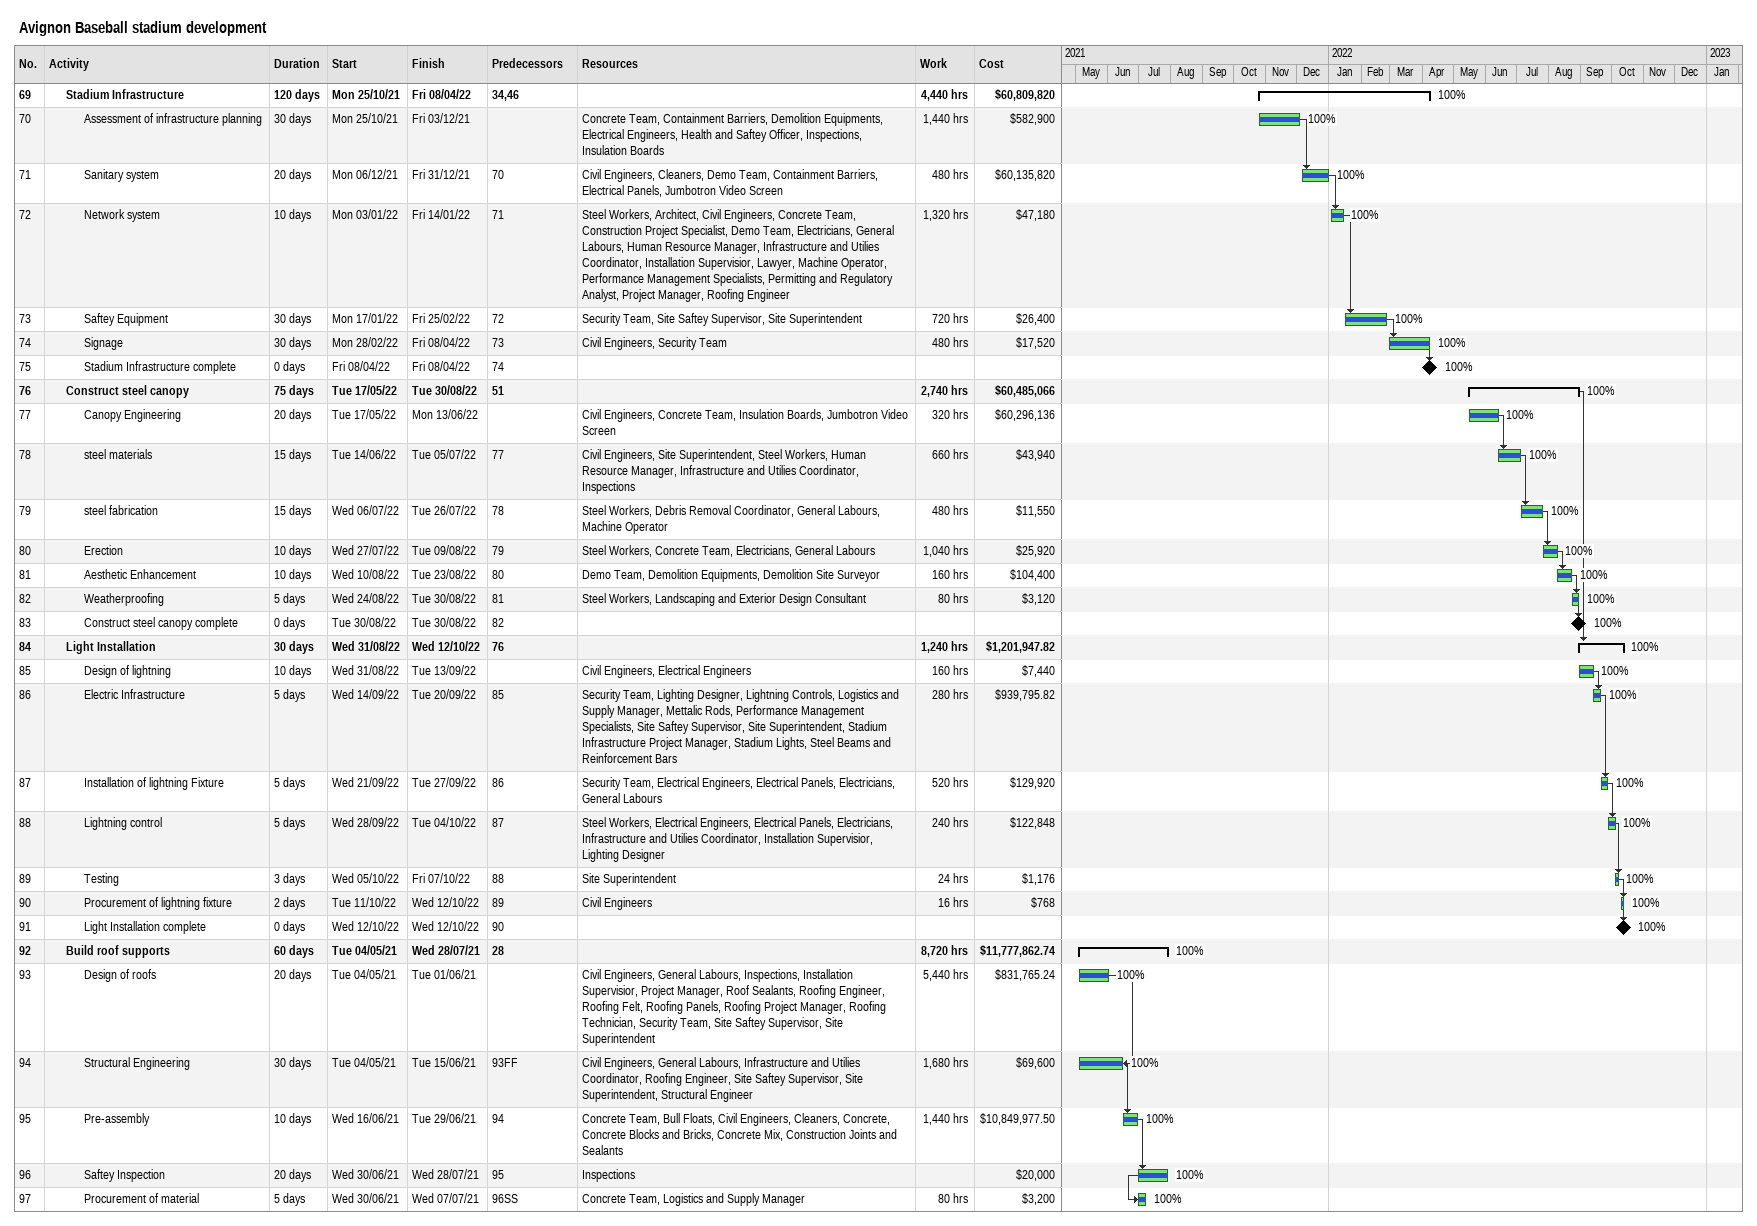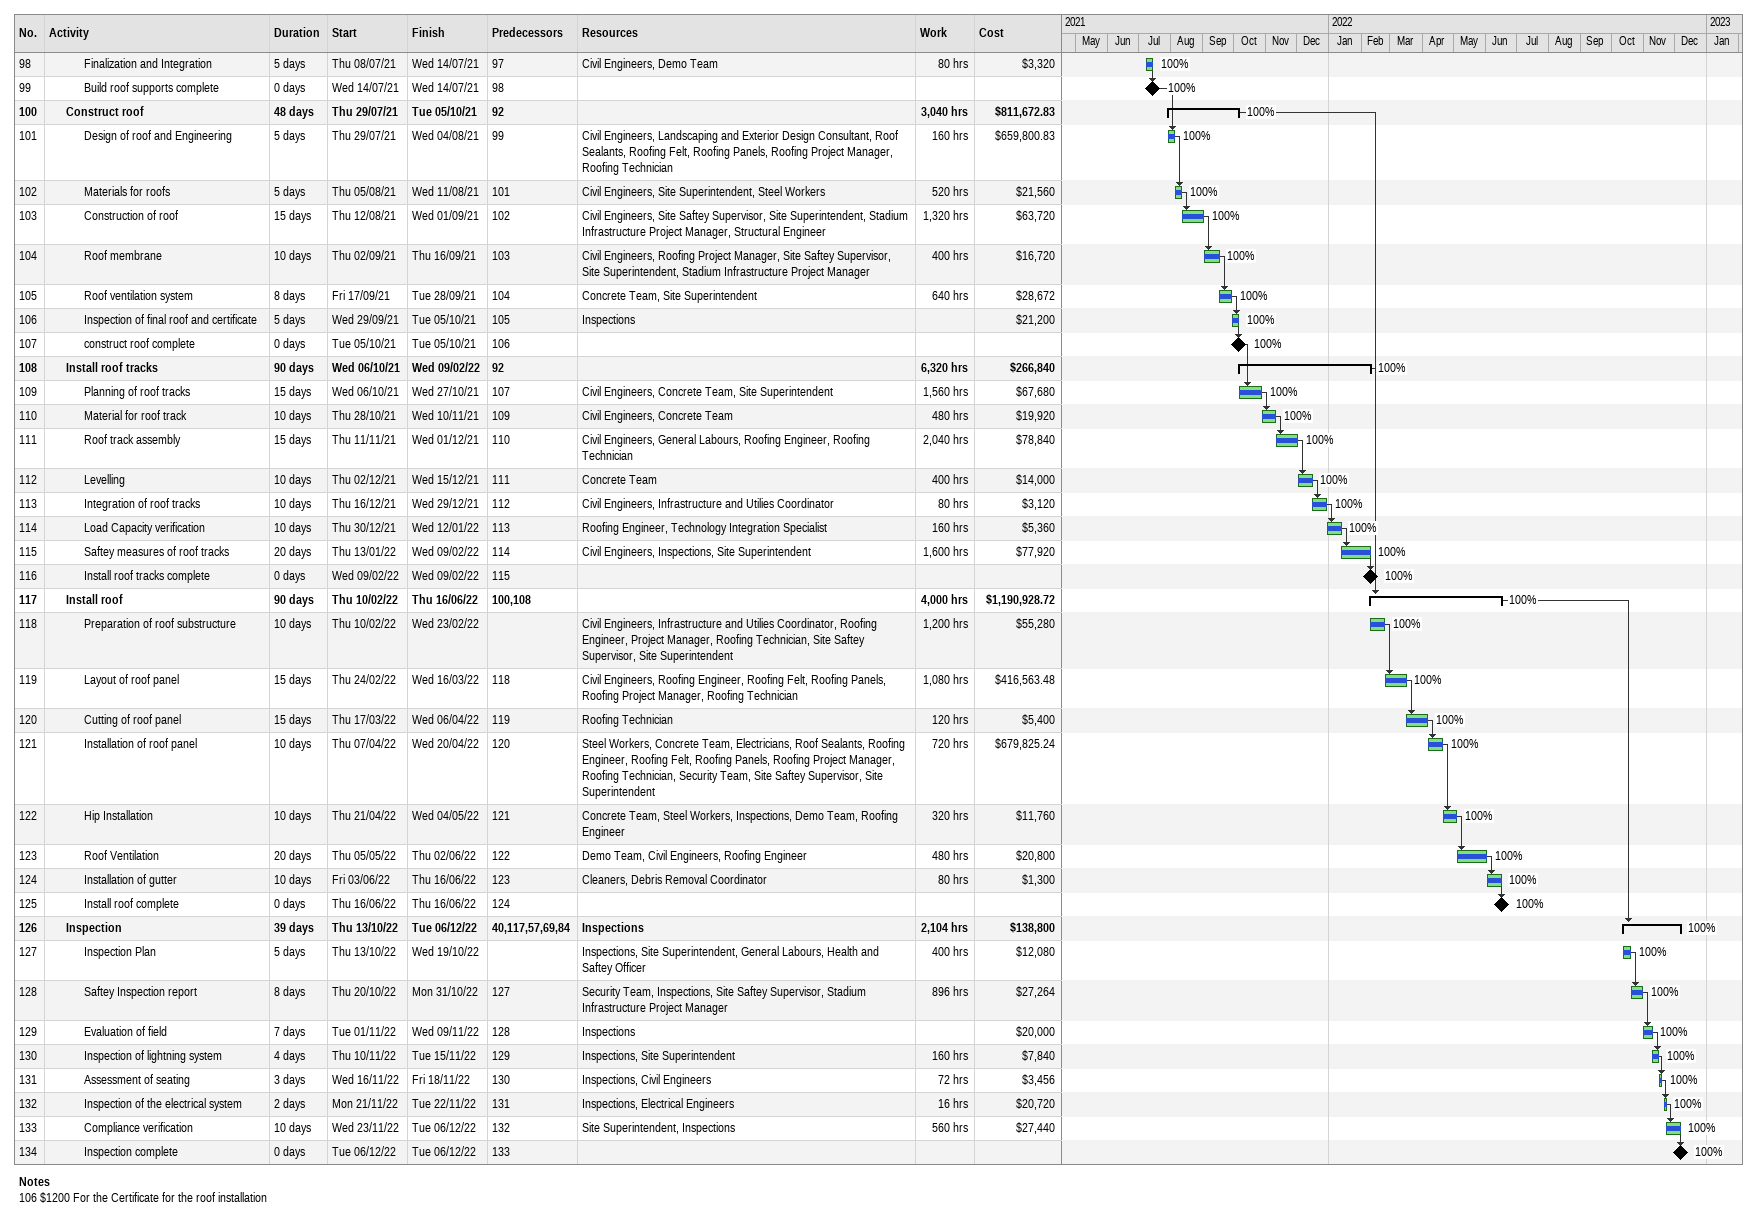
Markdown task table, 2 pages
Avignon Baseball stadium development

| ID | Level | Task | Duration | Start | Finish | Predecessors | Resources | % complete | Work (h) | Cost ($) |
|---|---|---|---|---|---|---|---|---|---|---|
| 69 | 2 | **Stadium Infrastructure** | 120d | 2021-10-25 | 2022-04-08 | 34, 46 |  | 100 | 4440 | 60809820 |
| 70 | 3 | Assessment of infrastructure planning | 30d | 2021-10-25 | 2021-12-03 |  | Concrete Team, Containment Barriers, Demolition Equipments, Electrical Engineers, Health and Saftey Officer, Inspections, Insulation Boards | 100 | 1440 | 582900 |
| 71 | 3 | Sanitary system | 20d | 2021-12-06 | 2021-12-31 | 70 | Civil Engineers, Cleaners, Demo Team, Containment Barriers, Electrical Panels, Jumbotron Video Screen | 100 | 480 | 60135820 |
| 72 | 3 | Network system | 10d | 2022-01-03 | 2022-01-14 | 71 | Steel Workers, Architect, Civil Engineers, Concrete Team, Construction Project Specialist, Demo Team, Electricians, General Labours, Human Resource Manager, Infrastructure and Utilies Coordinator, Installation Supervisior, Lawyer, Machine Operator, Performance Management Specialists, Permitting and Regulatory Analyst, Project Manager, Roofing Engineer | 100 | 1320 | 47180 |
| 73 | 3 | Saftey Equipment | 30d | 2022-01-17 | 2022-02-25 | 72 | Security Team, Site Saftey Supervisor, Site Superintendent | 100 | 720 | 26400 |
| 74 | 3 | Signage | 30d | 2022-02-28 | 2022-04-08 | 73 | Civil Engineers, Security Team | 100 | 480 | 17520 |
| 75 | 3 | Stadium Infrastructure complete | 0d | 2022-04-08 | 2022-04-08 | 74 |  | 100 |  |  |
| 76 | 2 | **Construct steel canopy** | 75d | 2022-05-17 | 2022-08-30 | 51 |  | 100 | 2740 | 60485066 |
| 77 | 3 | Canopy Engineering | 20d | 2022-05-17 | 2022-06-13 |  | Civil Engineers, Concrete Team, Insulation Boards, Jumbotron Video Screen | 100 | 320 | 60296136 |
| 78 | 3 | steel materials | 15d | 2022-06-14 | 2022-07-05 | 77 | Civil Engineers, Site Superintendent, Steel Workers, Human Resource Manager, Infrastructure and Utilies Coordinator, Inspections | 100 | 660 | 43940 |
| 79 | 3 | steel fabrication | 15d | 2022-07-06 | 2022-07-26 | 78 | Steel Workers, Debris Removal Coordinator, General Labours, Machine Operator | 100 | 480 | 11550 |
| 80 | 3 | Erection | 10d | 2022-07-27 | 2022-08-09 | 79 | Steel Workers, Concrete Team, Electricians, General Labours | 100 | 1040 | 25920 |
| 81 | 3 | Aesthetic Enhancement | 10d | 2022-08-10 | 2022-08-23 | 80 | Demo Team, Demolition Equipments, Demolition Site Surveyor | 100 | 160 | 104400 |
| 82 | 3 | Weatherproofing | 5d | 2022-08-24 | 2022-08-30 | 81 | Steel Workers, Landscaping and Exterior Design Consultant | 100 | 80 | 3120 |
| 83 | 3 | Construct steel canopy complete | 0d | 2022-08-30 | 2022-08-30 | 82 |  | 100 |  |  |
| 84 | 2 | **Light Installation** | 30d | 2022-08-31 | 2022-10-12 | 76 |  | 100 | 1240 | 1201947.82 |
| 85 | 3 | Design of lightning | 10d | 2022-08-31 | 2022-09-13 |  | Civil Engineers, Electrical Engineers | 100 | 160 | 7440 |
| 86 | 3 | Electric Infrastructure | 5d | 2022-09-14 | 2022-09-20 | 85 | Security Team, Lighting Designer, Lightning Controls, Logistics and Supply Manager, Mettalic Rods, Performance Management Specialists, Site Saftey Supervisor, Site Superintendent, Stadium Infrastructure Project Manager, Stadium Lights, Steel Beams and Reinforcement Bars | 100 | 280 | 939795.82 |
| 87 | 3 | Installation of lightning Fixture | 5d | 2022-09-21 | 2022-09-27 | 86 | Security Team, Electrical Engineers, Electrical Panels, Electricians, General Labours | 100 | 520 | 129920 |
| 88 | 3 | Lightning control | 5d | 2022-09-28 | 2022-10-04 | 87 | Steel Workers, Electrical Engineers, Electrical Panels, Electricians, Infrastructure and Utilies Coordinator, Installation Supervisior, Lighting Designer | 100 | 240 | 122848 |
| 89 | 3 | Testing | 3d | 2022-10-05 | 2022-10-07 | 88 | Site Superintendent | 100 | 24 | 1176 |
| 90 | 3 | Procurement of lightning fixture | 2d | 2022-10-11 | 2022-10-12 | 89 | Civil Engineers | 100 | 16 | 768 |
| 91 | 3 | Light Installation complete | 0d | 2022-10-12 | 2022-10-12 | 90 |  | 100 |  |  |
| 92 | 2 | **Build roof supports** | 60d | 2021-05-04 | 2021-07-28 | 28 |  | 100 | 8720 | 11777862.74 |
| 93 | 3 | Design of roofs | 20d | 2021-05-04 | 2021-06-01 |  | Civil Engineers, General Labours, Inspections, Installation Supervisior, Project Manager, Roof Sealants, Roofing Engineer, Roofing Felt, Roofing Panels, Roofing Project Manager, Roofing Technician, Security Team, Site Saftey Supervisor, Site Superintendent | 100 | 5440 | 831765.24 |
| 94 | 3 | Structural Engineering | 30d | 2021-05-04 | 2021-06-15 | 93FF | Civil Engineers, General Labours, Infrastructure and Utilies Coordinator, Roofing Engineer, Site Saftey Supervisor, Site Superintendent, Structural Engineer | 100 | 1680 | 69600 |
| 95 | 3 | Pre-assembly | 10d | 2021-06-16 | 2021-06-29 | 94 | Concrete Team, Bull Floats, Civil Engineers, Cleaners, Concrete, Concrete Blocks and Bricks, Concrete Mix, Construction Joints and Sealants | 100 | 1440 | 10849977.50 |
| 96 | 3 | Saftey Inspection | 20d | 2021-06-30 | 2021-07-28 | 95 | Inspections | 100 |  | 20000 |
| 97 | 3 | Procurement of material | 5d | 2021-06-30 | 2021-07-07 | 96SS | Concrete Team, Logistics and Supply Manager | 100 | 80 | 3200 |
| 98 | 3 | Finalization and Integration | 5d | 2021-07-08 | 2021-07-14 | 97 | Civil Engineers, Demo Team | 100 | 80 | 3320 |
| 99 | 3 | Build roof supports complete | 0d | 2021-07-14 | 2021-07-14 | 98 |  | 100 |  |  |
| 100 | 2 | **Construct roof** | 48d | 2021-07-29 | 2021-10-05 | 92 |  | 100 | 3040 | 811672.83 |
| 101 | 3 | Design of roof and Engineering | 5d | 2021-07-29 | 2021-08-04 | 99 | Civil Engineers, Landscaping and Exterior Design Consultant, Roof Sealants, Roofing Felt, Roofing Panels, Roofing Project Manager, Roofing Technician | 100 | 160 | 659800.83 |
| 102 | 3 | Materials for roofs | 5d | 2021-08-05 | 2021-08-11 | 101 | Civil Engineers, Site Superintendent, Steel Workers | 100 | 520 | 21560 |
| 103 | 3 | Construction of roof | 15d | 2021-08-12 | 2021-09-01 | 102 | Civil Engineers, Site Saftey Supervisor, Site Superintendent, Stadium Infrastructure Project Manager, Structural Engineer | 100 | 1320 | 63720 |
| 104 | 3 | Roof membrane | 10d | 2021-09-02 | 2021-09-16 | 103 | Civil Engineers, Roofing Project Manager, Site Saftey Supervisor, Site Superintendent, Stadium Infrastructure Project Manager | 100 | 400 | 16720 |
| 105 | 3 | Roof ventilation system | 8d | 2021-09-17 | 2021-09-28 | 104 | Concrete Team, Site Superintendent | 100 | 640 | 28672 |
| 106 | 3 | Inspection of final roof and certificate | 5d | 2021-09-29 | 2021-10-05 | 105 | Inspections | 100 |  | 21200 |
| 107 | 3 | construct roof complete | 0d | 2021-10-05 | 2021-10-05 | 106 |  | 100 |  |  |
| 108 | 2 | **Install roof tracks** | 90d | 2021-10-06 | 2022-02-09 | 92 |  | 100 | 6320 | 266840 |
| 109 | 3 | Planning of roof tracks | 15d | 2021-10-06 | 2021-10-27 | 107 | Civil Engineers, Concrete Team, Site Superintendent | 100 | 1560 | 67680 |
| 110 | 3 | Material for roof track | 10d | 2021-10-28 | 2021-11-10 | 109 | Civil Engineers, Concrete Team | 100 | 480 | 19920 |
| 111 | 3 | Roof track assembly | 15d | 2021-11-11 | 2021-12-01 | 110 | Civil Engineers, General Labours, Roofing Engineer, Roofing Technician | 100 | 2040 | 78840 |
| 112 | 3 | Levelling | 10d | 2021-12-02 | 2021-12-15 | 111 | Concrete Team | 100 | 400 | 14000 |
| 113 | 3 | Integration of roof tracks | 10d | 2021-12-16 | 2021-12-29 | 112 | Civil Engineers, Infrastructure and Utilies Coordinator | 100 | 80 | 3120 |
| 114 | 3 | Load Capacity verification | 10d | 2021-12-30 | 2022-01-12 | 113 | Roofing Engineer, Technology Integration Specialist | 100 | 160 | 5360 |
| 115 | 3 | Saftey measures of roof tracks | 20d | 2022-01-13 | 2022-02-09 | 114 | Civil Engineers, Inspections, Site Superintendent | 100 | 1600 | 77920 |
| 116 | 3 | Install roof tracks complete | 0d | 2022-02-09 | 2022-02-09 | 115 |  | 100 |  |  |
| 117 | 2 | **Install roof** | 90d | 2022-02-10 | 2022-06-16 | 100, 108 |  | 100 | 4000 | 1190928.72 |
| 118 | 3 | Preparation of roof substructure | 10d | 2022-02-10 | 2022-02-23 |  | Civil Engineers, Infrastructure and Utilies Coordinator, Roofing Engineer, Project Manager, Roofing Technician, Site Saftey Supervisor, Site Superintendent | 100 | 1200 | 55280 |
| 119 | 3 | Layout of roof panel | 15d | 2022-02-24 | 2022-03-16 | 118 | Civil Engineers, Roofing Engineer, Roofing Felt, Roofing Panels, Roofing Project Manager, Roofing Technician | 100 | 1080 | 416563.48 |
| 120 | 3 | Cutting of roof panel | 15d | 2022-03-17 | 2022-04-06 | 119 | Roofing Technician | 100 | 120 | 5400 |
| 121 | 3 | Installation of roof panel | 10d | 2022-04-07 | 2022-04-20 | 120 | Steel Workers, Concrete Team, Electricians, Roof Sealants, Roofing Engineer, Roofing Felt, Roofing Panels, Roofing Project Manager, Roofing Technician, Security Team, Site Saftey Supervisor, Site Superintendent | 100 | 720 | 679825.24 |
| 122 | 3 | Hip Installation | 10d | 2022-04-21 | 2022-05-04 | 121 | Concrete Team, Steel Workers, Inspections, Demo Team, Roofing Engineer | 100 | 320 | 11760 |
| 123 | 3 | Roof Ventilation | 20d | 2022-05-05 | 2022-06-02 | 122 | Demo Team, Civil Engineers, Roofing Engineer | 100 | 480 | 20800 |
| 124 | 3 | Installation of gutter | 10d | 2022-06-03 | 2022-06-16 | 123 | Cleaners, Debris Removal Coordinator | 100 | 80 | 1300 |
| 125 | 3 | Install roof complete | 0d | 2022-06-16 | 2022-06-16 | 124 |  | 100 |  |  |
| 126 | 2 | **Inspection** | 39d | 2022-10-13 | 2022-12-06 | 40, 117, 57, 69, 84 | Inspections | 100 | 2104 | 138800 |
| 127 | 3 | Inspection Plan | 5d | 2022-10-13 | 2022-10-19 |  | Inspections, Site Superintendent, General Labours, Health and Saftey Officer | 100 | 400 | 12080 |
| 128 | 3 | Saftey Inspection report | 8d | 2022-10-20 | 2022-10-31 | 127 | Security Team, Inspections, Site Saftey Supervisor, Stadium Infrastructure Project Manager | 100 | 896 | 27264 |
| 129 | 3 | Evaluation of field | 7d | 2022-11-01 | 2022-11-09 | 128 | Inspections | 100 |  | 20000 |
| 130 | 3 | Inspection of lightning system | 4d | 2022-11-10 | 2022-11-15 | 129 | Inspections, Site Superintendent | 100 | 160 | 7840 |
| 131 | 3 | Assessment of seating | 3d | 2022-11-16 | 2022-11-18 | 130 | Inspections, Civil Engineers | 100 | 72 | 3456 |
| 132 | 3 | Inspection of the electrical system | 2d | 2022-11-21 | 2022-11-22 | 131 | Inspections, Electrical Engineers | 100 | 16 | 20720 |
| 133 | 3 | Compliance verification | 10d | 2022-11-23 | 2022-12-06 | 132 | Site Superintendent, Inspections | 100 | 560 | 27440 |
| 134 | 3 | Inspection complete | 0d | 2022-12-06 | 2022-12-06 | 133 |  | 100 |  |  |

Notes
- 106: $1200 For the Certificate for the roof installation
